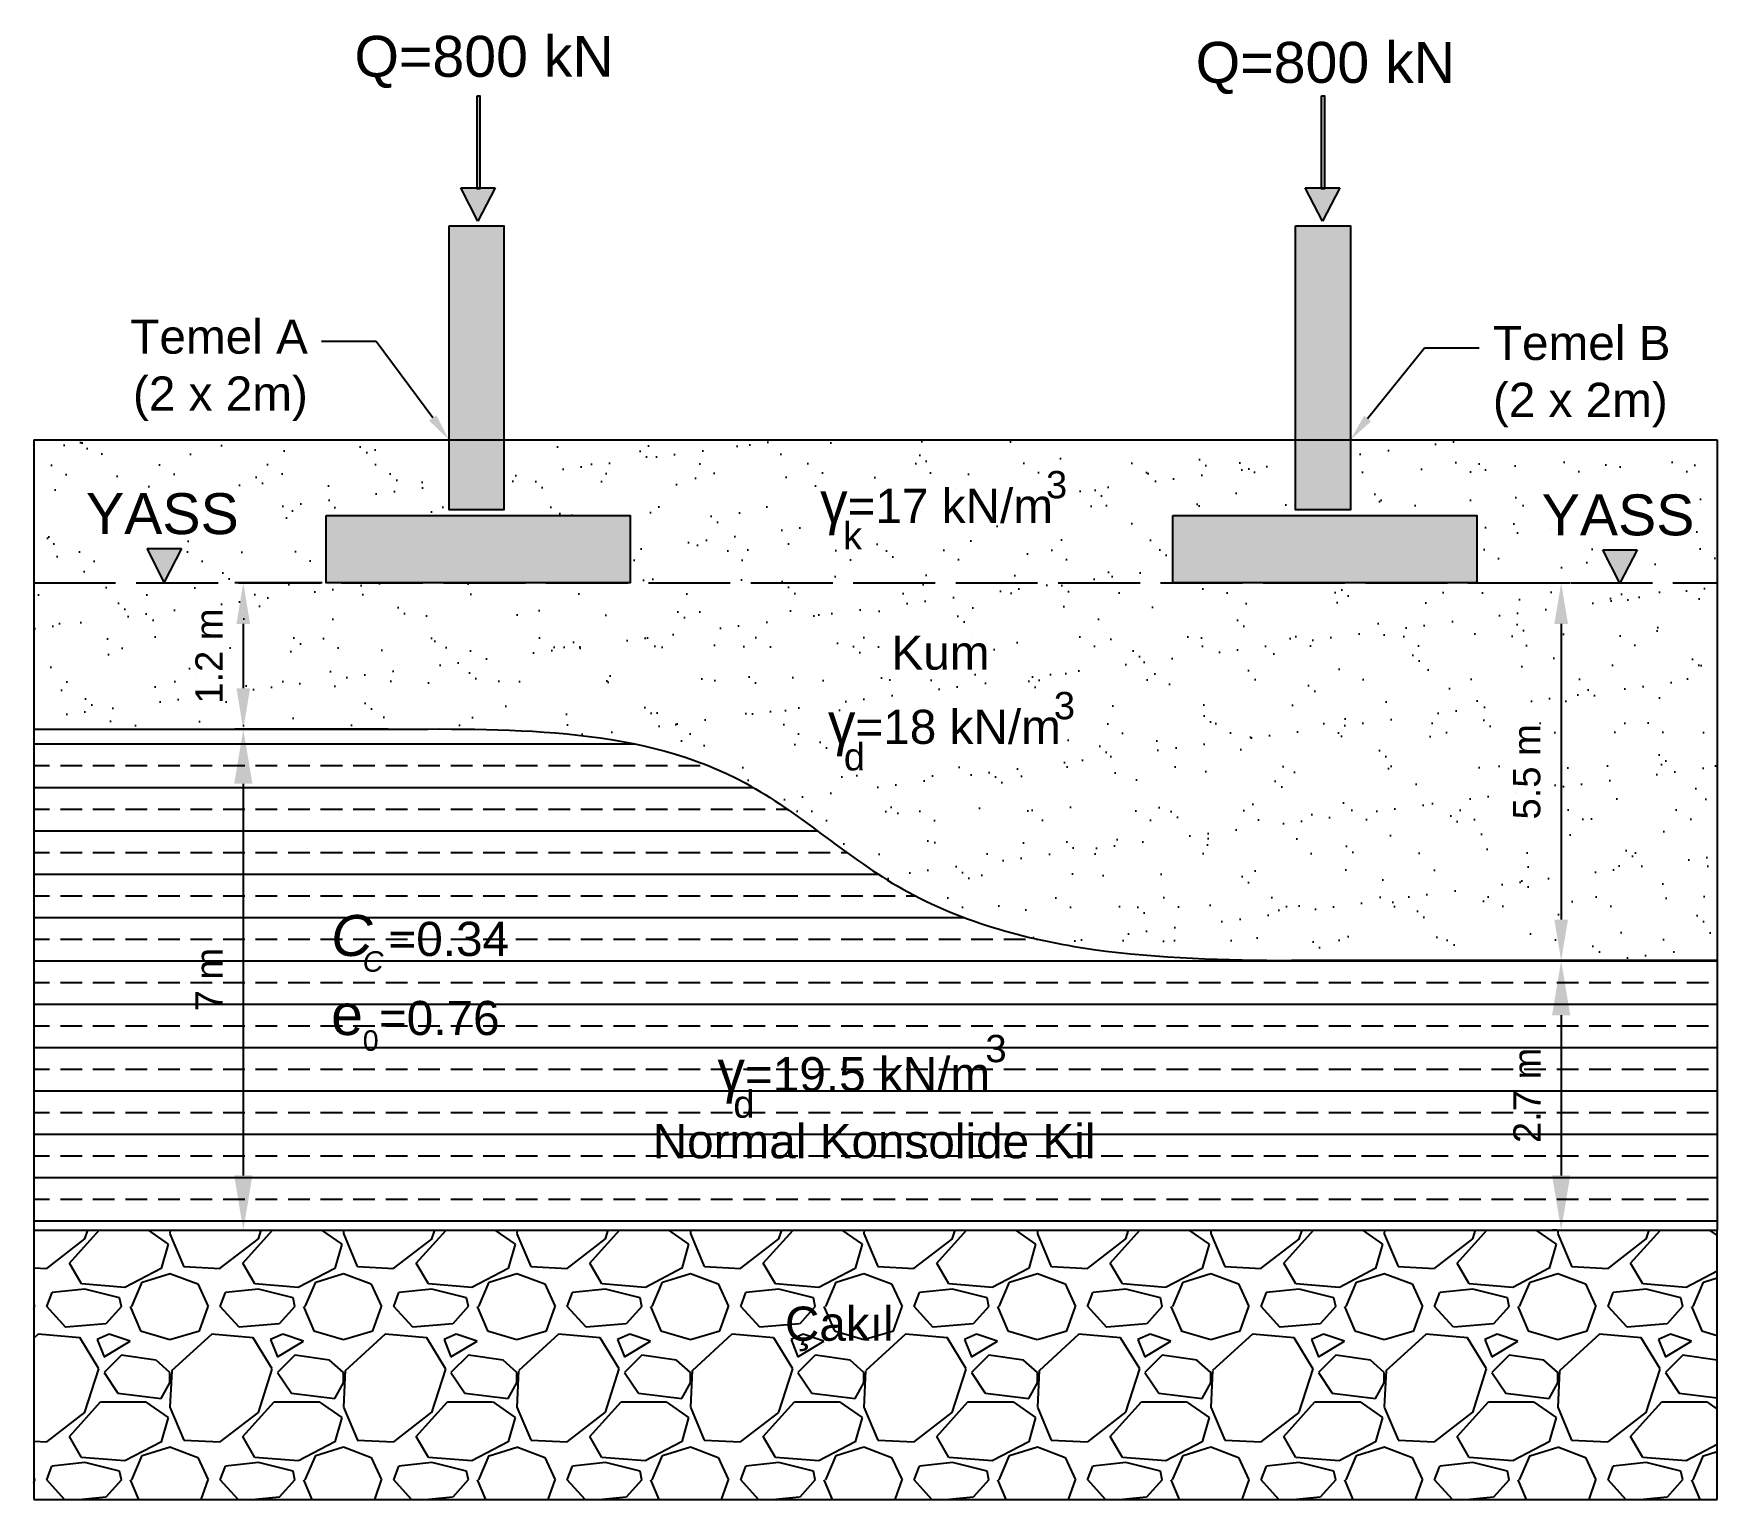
# Model space of a CAD drawing. Header units: millimetres. Extents: x 3054 to 3300, y 1445 to 1660.
import ezdxf
from ezdxf import colors
from ezdxf.entities.mleader import LeaderData, LeaderLine
from ezdxf.math import Vec2, Vec3

# ---------------------------------------------------------------- set-up
doc = ezdxf.new("R2010")
doc.units = ezdxf.units.MM
doc.linetypes.add('ACAD_ISO02W100', pattern=[15, 12, -3])
doc.styles.get("Standard").update_dxf_attribs({"font": 'arial.ttf'})
doc.dimstyles.new('ISO-25', dxfattribs={"dimtxt": 2.5, "dimasz": 2.5, "dimexe": 1.25, "dimexo": 0.625, "dimtad": 1, "dimtxsty": 'Standard', "dimcen": 2.5, "dimadec": 0, "dimazin": 0, "dimtfac": 1, "dimtmove": 0, "dimatfit": 3, "dimfxl": 1, "dimarcsym": 0})

# ---------------------------------------------------------------- blocks, each defined once
blk = doc.blocks.new('*D2')
at = {"color": 0, "lineweight": -2, "transparency": 16777216}
for p, q in [((3095.83, 1579.34), (3083.05, 1579.34)), ((3084.3, 1573.34), (3084.3, 1563.92)), ((3105.53, 1557.92), (3083.05, 1557.92))]:
    blk.add_line(p, q, dxfattribs=at)
at = {"color": 0, "transparency": 16777216}
for points in [[(3083.3, 1573.34), (3085.3, 1573.34), (3084.3, 1579.34)], [(3083.3, 1563.92), (3085.3, 1563.92), (3084.3, 1557.92)]]:
    blk.add_solid(points, dxfattribs=at)
at = {"layer": 'Defpoints', "color": 0, "transparency": 16777216}
for p in [(3096.45, 1579.34), (3084.3, 1557.92), (3106.16, 1557.92)]:
    blk.add_point(p, dxfattribs=at)
at = {"color": 0, "transparency": 16777216, "insert": (3079.29, 1568.63), "char_height": 4, "attachment_point": 5, "rotation": 90}
blk.add_mtext('1.2 m', dxfattribs=at)
blk = doc.blocks.new('*D3')
at = {"color": 0, "lineweight": -2, "transparency": 16777216}
for p, q in [((3083.68, 1557.92), (3083.05, 1557.92)), ((3084.3, 1549.92), (3084.3, 1492.56)), ((3070.03, 1484.56), (3085.55, 1484.56))]:
    blk.add_line(p, q, dxfattribs=at)
at = {"color": 0, "transparency": 16777216}
for points in [[(3082.97, 1549.92), (3085.64, 1549.92), (3084.3, 1557.92)], [(3082.97, 1492.56), (3085.64, 1492.56), (3084.3, 1484.56)]]:
    blk.add_solid(points, dxfattribs=at)
at = {"layer": 'Defpoints', "color": 0, "transparency": 16777216}
for p in [(3084.3, 1557.92), (3069.41, 1484.56), (3084.3, 1484.56)]:
    blk.add_point(p, dxfattribs=at)
at = {"color": 0, "transparency": 16777216, "insert": (3079.3, 1521.24), "char_height": 4, "attachment_point": 5, "rotation": 90}
blk.add_mtext('7 m', dxfattribs=at)
blk = doc.blocks.new('*D4')
at = {"color": 0, "lineweight": -2, "transparency": 16777216}
for p, q in [((3265.54, 1579.34), (3278.51, 1579.34)), ((3277.26, 1573.34), (3277.26, 1530.03)), ((3238.42, 1524.03), (3278.51, 1524.03))]:
    blk.add_line(p, q, dxfattribs=at)
at = {"color": 0, "transparency": 16777216}
for points in [[(3276.26, 1573.34), (3278.26, 1573.34), (3277.26, 1579.34)], [(3276.26, 1530.03), (3278.26, 1530.03), (3277.26, 1524.03)]]:
    blk.add_solid(points, dxfattribs=at)
at = {"layer": 'Defpoints', "color": 0, "transparency": 16777216}
for p in [(3264.92, 1579.34), (3237.79, 1524.03), (3277.26, 1524.03)]:
    blk.add_point(p, dxfattribs=at)
at = {"color": 0, "transparency": 16777216, "insert": (3272.23, 1551.68), "char_height": 4, "attachment_point": 5, "rotation": 90}
blk.add_mtext('5.5 m', dxfattribs=at)
blk = doc.blocks.new('*D5')
at = {"color": 0, "lineweight": -2, "transparency": 16777216}
for p, q in [((3276.64, 1524.03), (3276.01, 1524.03)), ((3277.26, 1516.03), (3277.26, 1492.56)), ((3276.64, 1484.56), (3276.01, 1484.56))]:
    blk.add_line(p, q, dxfattribs=at)
at = {"color": 0, "transparency": 16777216}
for points in [[(3275.93, 1516.03), (3278.59, 1516.03), (3277.26, 1524.03)], [(3275.93, 1492.56), (3278.59, 1492.56), (3277.26, 1484.56)]]:
    blk.add_solid(points, dxfattribs=at)
at = {"layer": 'Defpoints', "color": 0, "transparency": 16777216}
for p in [(3277.26, 1524.03), (3277.26, 1484.56), (3277.26, 1484.56)]:
    blk.add_point(p, dxfattribs=at)
at = {"color": 0, "transparency": 16777216, "insert": (3272.25, 1504.29), "char_height": 4, "attachment_point": 5, "rotation": 90}
blk.add_mtext('2.7 m', dxfattribs=at)

msp = doc.modelspace()

# ---------------------------------------------------------------- hatches: boundary and pattern name
h = msp.add_hatch(color=256)
h.dxf.hatch_style = 1
h.paths.add_polyline_path([(3118.955, 1650.666), (3118.538, 1650.666), (3118.538, 1637.218), (3118.955, 1637.218)])
h = msp.add_hatch(color=256)
h.dxf.hatch_style = 1
h.paths.add_polyline_path([(3242.587, 1650.666), (3242.17, 1650.666), (3242.17, 1637.218), (3242.587, 1637.218)])
h = msp.add_hatch(color=256)
h.dxf.hatch_style = 1
h.paths.add_polyline_path([(3116.164, 1637.218), (3118.66, 1632.328), (3121.204, 1637.218)])
h = msp.add_hatch(color=256)
h.dxf.hatch_style = 1
h.paths.add_polyline_path([(3239.796, 1637.218), (3242.292, 1632.328), (3244.836, 1637.218)])
h = msp.add_hatch(color=256)
h.dxf.hatch_style = 1
h.paths.add_polyline_path([(3140.951, 1589.215), (3096.454, 1589.215), (3096.454, 1579.339), (3140.951, 1579.339)])
h.paths.add_polyline_path([(3122.443, 1600.3), (3114.421, 1600.3), (3114.421, 1590.07), (3122.443, 1590.07)])
h.paths.add_polyline_path([(3122.443, 1631.644), (3114.421, 1631.644), (3114.421, 1600.3), (3122.443, 1600.3)])
h.paths.add_polyline_path([(3246.408, 1600.3), (3238.386, 1600.3), (3238.386, 1590.07), (3246.408, 1590.07)])
h.paths.add_polyline_path([(3246.408, 1631.644), (3238.386, 1631.644), (3238.386, 1600.3), (3246.408, 1600.3)])
h.paths.add_polyline_path([(3264.916, 1589.215), (3220.419, 1589.215), (3220.419, 1579.339), (3264.916, 1579.339)])
h.paths.add_polyline_path([(3221.726, 1620.149), (3247.088, 1620.149), (3247.088, 1632.513), (3221.726, 1632.513)], flags=9)
h = msp.add_hatch(color=256)
h.dxf.hatch_style = 1
h.paths.add_polyline_path([(3246.408, 1631.644), (3238.386, 1631.644), (3238.386, 1600.3), (3246.408, 1600.3)])
h = msp.add_hatch()
h.set_pattern_fill('AR-SAND', color=256, scale=0.2)
edge = h.paths.add_edge_path()
edge.add_line((3300.125, 1600.3), (3246.408, 1600.3))
edge.add_line((3246.408, 1600.3), (3246.408, 1590.07))
edge.add_line((3246.408, 1590.07), (3238.386, 1590.07))
edge.add_line((3238.386, 1590.07), (3238.386, 1600.3))
edge.add_line((3238.386, 1600.3), (3122.443, 1600.3))
edge.add_line((3122.443, 1600.3), (3122.443, 1590.07))
edge.add_line((3122.443, 1590.07), (3114.421, 1590.07))
edge.add_line((3114.421, 1590.07), (3114.421, 1600.3))
edge.add_line((3114.421, 1600.3), (3053.61, 1600.3))
edge.add_line((3053.61, 1600.3), (3053.61, 1557.923))
edge.add_line((3053.61, 1557.923), (3106.16, 1557.923))
edge.add_spline(control_points=[(3106.16, 1557.923), (3124.539, 1558.036), (3152.327, 1558.208), (3179.93, 1532.326), (3208.361, 1524.43), (3228.108, 1524.16), (3237.791, 1524.027)], knot_values=[0, 0, 0, 0, 52.3264263, 79.1098006, 109.3096891, 138.3641695, 138.3641695, 138.3641695, 138.3641695], degree=3, periodic=0)
edge.add_line((3237.791, 1524.027), (3300.125, 1524.027))
edge.add_line((3300.125, 1524.027), (3300.125, 1600.3))
h.paths.add_polyline_path([(3140.951, 1579.339), (3096.454, 1579.339), (3096.454, 1589.215), (3140.951, 1589.215)], flags=16)
h.paths.add_polyline_path([(3220.419, 1589.215), (3264.916, 1589.215), (3264.916, 1579.339), (3220.419, 1579.339)], flags=16)
h.paths.add_polyline_path([(3075.26, 1584.369), (3072.716, 1579.479), (3070.22, 1584.369)], flags=16)
h.paths.add_polyline_path([(3283.354, 1584.186), (3288.394, 1584.186), (3285.85, 1579.296)], flags=16)
h.paths.add_polyline_path([(3083.485, 1560.519), (3083.485, 1576.495), (3075.243, 1576.495), (3075.243, 1560.519)], flags=24)
h.paths.add_polyline_path([(3276.376, 1543.76), (3276.376, 1559.735), (3268.133, 1559.735), (3268.133, 1543.76)], flags=24)
h.paths.add_polyline_path([(3200.594, 1589.537), (3205.702, 1589.537), (3205.702, 1597.78), (3200.594, 1597.78)], flags=24)
h.paths.add_polyline_path([(3170.733, 1582.064), (3175.527, 1582.064), (3175.527, 1590.307), (3170.733, 1590.307)], flags=24)
h.paths.add_polyline_path([(3167.514, 1584.931), (3203.746, 1584.931), (3203.746, 1598.285), (3167.514, 1598.285)], flags=24)
h.paths.add_polyline_path([(3272.885, 1582.93), (3298.248, 1582.93), (3298.248, 1595.294), (3272.885, 1595.294)], flags=24)
h.paths.add_polyline_path([(3201.741, 1557.177), (3206.849, 1557.177), (3206.849, 1565.419), (3201.741, 1565.419)], flags=24)
h.paths.add_polyline_path([(3171.037, 1549.704), (3176.144, 1549.704), (3176.144, 1557.947), (3171.037, 1557.947)], flags=24)
h.paths.add_polyline_path([(3059.751, 1583.112), (3085.114, 1583.112), (3085.114, 1595.476), (3059.751, 1595.476)], flags=24)
h.paths.add_polyline_path([(3168.661, 1552.571), (3204.893, 1552.571), (3204.893, 1565.925), (3168.661, 1565.925)], flags=24)
h.paths.add_polyline_path([(3177.442, 1563.908), (3194.304, 1563.908), (3194.304, 1574.211), (3177.442, 1574.211)], flags=24)
h = msp.add_hatch(color=256)
h.dxf.hatch_style = 1
h.paths.add_polyline_path([(3070.22, 1584.369), (3072.716, 1579.479), (3075.26, 1584.369)])
h = msp.add_hatch(color=256)
h.dxf.hatch_style = 1
h.paths.add_polyline_path([(3283.354, 1584.186), (3285.85, 1579.296), (3288.394, 1584.186)])
h = msp.add_hatch()
h.set_pattern_fill('BRASS', color=256)
edge = h.paths.add_edge_path()
edge.add_line((3300.125, 1524.027), (3237.791, 1524.027))
edge.add_spline(control_points=[(3237.791, 1524.027), (3228.108, 1524.16), (3208.361, 1524.43), (3179.93, 1532.326), (3152.327, 1558.208), (3124.539, 1558.036), (3106.16, 1557.923)], knot_values=[0, 0, 0, 0, 29.0544805, 59.2543689, 86.0377433, 138.3641695, 138.3641695, 138.3641695, 138.3641695], degree=3, periodic=0)
edge.add_line((3106.16, 1557.923), (3053.61, 1557.923))
edge.add_line((3053.61, 1557.923), (3053.61, 1484.556))
edge.add_line((3053.61, 1484.556), (3300.125, 1484.556))
edge.add_line((3300.125, 1484.556), (3300.125, 1524.027))
h.paths.add_polyline_path([(3083.485, 1515.629), (3083.485, 1526.945), (3075.243, 1526.945), (3075.243, 1515.629)], flags=24)
h.paths.add_polyline_path([(3276.442, 1496.402), (3276.442, 1512.377), (3268.199, 1512.377), (3268.199, 1496.402)], flags=24)
h.paths.add_polyline_path([(3100.868, 1509.167), (3104.699, 1509.167), (3104.699, 1515.349), (3100.868, 1515.349)], flags=24)
h.paths.add_polyline_path([(3095.917, 1510.099), (3123.082, 1510.099), (3123.082, 1521.963), (3095.917, 1521.963)], flags=24)
h.paths.add_polyline_path([(3100.661, 1520.71), (3105.222, 1520.71), (3105.222, 1526.893), (3100.661, 1526.893)], flags=24)
h.paths.add_polyline_path([(3095.156, 1521.579), (3123.712, 1521.579), (3123.712, 1533.444), (3095.156, 1533.444)], flags=24)
h.paths.add_polyline_path([(3191.727, 1506.949), (3196.835, 1506.949), (3196.835, 1515.192), (3191.727, 1515.192)], flags=24)
h.paths.add_polyline_path([(3154.86, 1498.828), (3159.968, 1498.828), (3159.968, 1507.071), (3154.86, 1507.071)], flags=24)
h.paths.add_polyline_path([(3152.484, 1501.695), (3194.542, 1501.695), (3194.542, 1515.049), (3152.484, 1515.049)], flags=24)
h.paths.add_polyline_path([(3142.458, 1492.346), (3209.791, 1492.346), (3209.791, 1502.649), (3142.458, 1502.649)], flags=24)
h = msp.add_hatch()
h.set_pattern_fill('GRAVEL', color=256)
h.paths.add_polyline_path([(3300.125, 1484.556), (3053.61, 1484.556), (3053.61, 1445.123), (3300.125, 1445.123)])
h.paths.add_polyline_path([(3162.005, 1465.536), (3180.419, 1465.536), (3180.419, 1475.839), (3162.005, 1475.839)], flags=24)

# ---------------------------------------------------------------- linework, layer by layer
for p, q in [((3116.164, 1637.218), (3121.204, 1637.218)), ((3118.66, 1632.328), (3116.164, 1637.218)), ((3121.204, 1637.218), (3118.66, 1632.328)), ((3239.796, 1637.218), (3244.836, 1637.218)), ((3242.292, 1632.328), (3239.796, 1637.218)), ((3244.836, 1637.218), (3242.292, 1632.328)), ((3053.61, 1600.3), (3300.125, 1600.3)), ((3053.61, 1600.3), (3053.61, 1484.556)), ((3300.125, 1600.3), (3300.125, 1484.556)), ((3070.22, 1584.369), (3075.26, 1584.369)), ((3072.716, 1579.479), (3070.22, 1584.369)), ((3075.26, 1584.369), (3072.716, 1579.479)), ((3283.354, 1584.186), (3288.394, 1584.186)), ((3285.85, 1579.296), (3283.354, 1584.186)), ((3288.394, 1584.186), (3285.85, 1579.296)), ((3053.61, 1557.923), (3106.16, 1557.923)), ((3300.125, 1524.027), (3237.791, 1524.027)), ((3053.61, 1484.556), (3300.125, 1484.556)), ((3053.61, 1484.556), (3053.61, 1445.123)), ((3300.125, 1445.123), (3300.125, 1484.556)), ((3053.61, 1445.123), (3300.125, 1445.123))]:
    msp.add_line(p, q)
at = {"linetype": 'ACAD_ISO02W100'}
msp.add_line((3053.61, 1579.339), (3300.125, 1579.339), dxfattribs=at)
for points in [[(3118.538, 1650.666), (3118.955, 1650.666), (3118.955, 1637.06), (3118.538, 1637.06)], [(3242.17, 1650.666), (3242.587, 1650.666), (3242.587, 1637.06), (3242.17, 1637.06)], [(3114.421, 1631.644), (3122.443, 1631.644), (3122.443, 1590.07), (3114.421, 1590.07)], [(3238.386, 1631.644), (3246.408, 1631.644), (3246.408, 1590.07), (3238.386, 1590.07)], [(3096.454, 1589.215), (3140.951, 1589.215), (3140.951, 1579.339), (3096.454, 1579.339)], [(3220.419, 1589.215), (3264.916, 1589.215), (3264.916, 1579.339), (3220.419, 1579.339)]]:
    msp.add_lwpolyline(points, close=True)
msp.add_spline([(3106.16, 1557.923), (3157.882, 1549.993), (3180.048, 1534.96), (3208.783, 1525.667), (3237.791, 1524.027)], degree=3)

# ---------------------------------------------------------------- texts
at = {"attachment_point": 1}
for s, width, insert, char_height in [('Q=800 kN', 47.10271, (3100.58, 1659.471), 6), ('Q=800 kN', 47.10271, (3223.753, 1658.585), 6), ('3', 12.87488, (3201.829, 1595.737), 4), ('YASS', 47.10271, (3061.275, 1592.491), 6), ('{\\fSymbol|b0|i0|c2|p18;\\H1.2x;g}=17 kN/m', 46.61686, (3168.768, 1594.128), 5), ('YASS', 47.10271, (3274.41, 1592.308), 6), ('k', 12.87488, (3172.104, 1588.248), 4), ('Kum', 47.10271, (3179.204, 1571.638), 5), ('3', 12.87488, (3202.975, 1563.377), 4), ('{\\fSymbol|b0|i0|c2|p18;\\H1.2x;g}=18 kN/m', 46.61686, (3169.915, 1561.768), 5), ('d', 12.87488, (3172.228, 1555.888), 4), ('{\\fArial|b0|i1|c162|p34;\\H1.2x;C }=0.34', 46.61686, (3097.167, 1530.708), 5), ('{\\fArial|b0|i1|c162|p34;C}', 12.87488, (3101.792, 1525.4), 3), ('{\\H1.2x;e\\fArial|b0|i1|c162|p34; }=0.76', 46.61686, (3097.167, 1519.125), 5), ('0', 12.87488, (3101.792, 1513.817), 3), ('3', 12.87488, (3192.962, 1513.149), 4), ('{\\fSymbol|b0|i0|c2|p18;\\H1.2x;g}=19.5 kN/m', 46.61686, (3153.739, 1510.892), 5), ('d', 12.87488, (3156.051, 1505.012), 4), ('Normal Konsolide Kil', 111.90092, (3144.24, 1500.076), 5), ('Çakıl', 47.10271, (3163.603, 1473.351), 5)]:
    msp.add_mtext_dynamic_manual_height_columns(s, width=width, gutter_width=12.5, heights=[0], dxfattribs=dict(at, insert=insert, char_height=char_height))

# ---------------------------------------------------------------- dimensions: what is measured, and where the dimension line sits
for base, p1, p2, text, override, picture, middle in [((3084.304, 1557.923), (3096.454, 1579.339), (3106.16, 1557.923), '1.2 m', {"dimtxt": 4, "dimasz": 6, "dimgap": 3}, '*D2', (3079.294, 1568.631)), ((3277.26, 1524.027), (3264.916, 1579.339), (3237.791, 1524.027), '5.5 m', {"dimtxt": 4, "dimasz": 6, "dimgap": 3}, '*D4', (3272.226, 1551.683)), ((3084.304, 1484.556), (3084.304, 1557.923), (3069.408, 1484.556), '7 m', {"dimtxt": 4, "dimasz": 8, "dimgap": 3}, '*D3', (3079.303, 1521.239)), ((3277.26, 1484.556), (3277.26, 1524.027), (3277.26, 1484.556), '2.7 m', {"dimtxt": 4, "dimasz": 8, "dimgap": 3}, '*D5', (3272.251, 1504.291))]:
    dim = msp.add_linear_dim(base=base, p1=p1, p2=p2, angle=90, text=text, dimstyle='ISO-25', override=override)
    dim.commit()
    dim.dimension.update_dxf_attribs({"geometry": picture, "text_midpoint": middle})

# ---------------------------------------------------------------- leaders
ml = msp.add_multileader_mtext('Standard')
ml.set_content('  Temel A \\P(2 x 2m)    ', color=256)
ml.set_leader_properties()
ml.build(insert=Vec2(0, 0))
ctx = ml.context
ctx.base_point, ctx.char_height, ctx.plane_origin = Vec3(3061.862, 1614.684), 5, Vec3(3114.421, 1600.3)
ctx.text_align_type = 2
notes = []
notes.append((ctx, [(0, (1, 1, 0), (3103.759, 1614.684), (-1, 0), 8, [(0, [(3114.421, 1600.3)], 0, [])])]))
ctx.mtext.insert, ctx.mtext.alignment, ctx.mtext.flow_direction = Vec3(3093.759, 1617.919), 3, 5
ml = msp.add_multileader_mtext('Standard')
ml.set_content('Temel B\\P(2 x 2m)', color=256)
ml.set_leader_properties()
ml.build(insert=Vec2(0, 0))
ctx = ml.context
ctx.base_point, ctx.char_height, ctx.plane_origin = Vec3(3265.264, 1613.759), 5, Vec3(3246.408, 1600.3)
notes.append((ctx, [(0, (1, 1, 0), (3257.264, 1613.759), (1, 0), 8, [(0, [(3246.408, 1600.3)], 0, [])])]))
ctx.mtext.insert, ctx.mtext.flow_direction = Vec3(3267.264, 1616.994), 5
for ctx, leaders in notes:
    for number, flags, end, landing, length, lines in leaders:
        leader = LeaderData()
        leader.index, (leader.has_last_leader_line, leader.has_dogleg_vector, leader.attachment_direction) = number, flags
        leader.last_leader_point, leader.dogleg_vector, leader.dogleg_length = Vec3(end), Vec3(landing), length
        for number, points, colour, breaks in lines:
            line = LeaderLine()
            line.index, line.vertices, line.color, line.breaks = number, Vec3.list(points), colors.encode_raw_color(colour), breaks
            leader.lines.append(line)
        ctx.leaders.append(leader)

doc.saveas('drawing.dxf')
